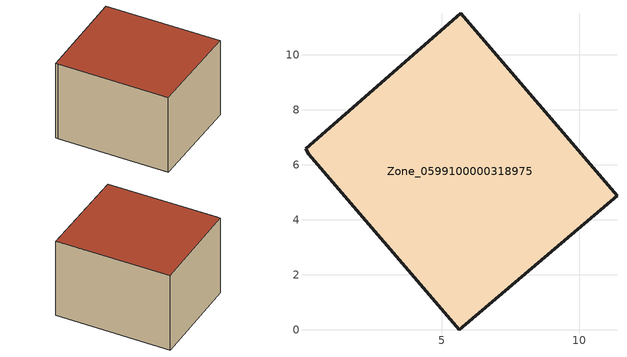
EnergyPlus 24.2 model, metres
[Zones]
Zone_0599100000318975
 floor ground (C_G): 5.62,0 0.15,6.38 0.03,6.58 5.68,11.51 11.37,4.87 z0
 wall outside (C_F): 5.62,0 11.37,4.87 5.68,11.51 0.03,6.58 0.15,6.38 5.62,0 z0:6.17
 roof outside (C_R): 0.15,6.38 5.62,0 11.37,4.87 5.68,11.51 0.03,6.58 z6.17
[BUILDING]
Pand.0599100000318975: North Axis=0; Terrain=City; Loads Convergence Tolerance Value=0.04; Temperature Convergence Tolerance Value=0.4; Solar Distribution=FullExterior; Maximum Number of Warmup Days=25; Minimum Number of Warmup Days=1
[Site:Location]
Rotterdam.The.Hague.AP_ZH_NLD Design_Conditions: Latitude=51.96; Longitude=4.45; Time Zone=1; Elevation=-4.5
[SITE:GROUNDTEMPERATURE:BUILDINGSURFACE]
18, 18, 18, 18, 18, 18, 18, 18, 18, 18, 18, 18
[MATERIAL] Thermal Absorptance=0.9; Solar Absorptance=0.7; Visible Absorptance=0.7
Name | Roughness | Thickness | Conductivity | Density | Specific Heat
G.TI.1992-2005 | MediumSmooth | 0.15 | 0.06 | 540 | 1210
F.TI.1992-2005 | Rough | 0.3 | 0.12 | 1920 | 840
R.TI.1992-2005 | MediumRough | 0.2 | 0.08 | 1500 | 1000
[CONSTRUCTION]
C_G: G.TI.1992-2005
C_F: F.TI.1992-2005
C_R: R.TI.1992-2005
[ZONE]
Zone_0599100000318975: Type=1; Multiplier=1; Ceiling Height=Autocalculate; Volume=Autocalculate; Floor Area=autocalculate; Part of Total Floor Area=Yes
[ZONEINFILTRATION:DESIGNFLOWRATE]
Infil_Zone_0599100000318975: Zone or ZoneList or Space or SpaceList=Zone_0599100000318975; Schedule=AlwaysOn; Design Flow Rate Calculation Method=Flow/Area; Flow Rate per Floor Area=0.0015; Constant Term Coefficient=1; Temperature Term Coefficient=0; Velocity Term Coefficient=0; Velocity Squared Term Coefficient=0
[HVACTEMPLATE:ZONE:IDEALLOADSAIRSYSTEM]
Zone_0599100000318975: Maximum Heating Supply Air Temperature=50; Minimum Cooling Supply Air Temperature=13; Maximum Heating Supply Air Humidity Ratio=0.0156; Minimum Cooling Supply Air Humidity Ratio=0.0077; Heating Limit=NoLimit; Cooling Limit=NoLimit; Dehumidification Control Type=ConstantSensibleHeatRatio; Cooling Sensible Heat Ratio=0.7; Dehumidification Setpoint=60; Humidification Control Type=None; Humidification Setpoint=30; Outdoor Air Method=None; Outdoor Air Flow Rate per Person=0.00944; Outdoor Air Flow Rate per Zone Floor Area=0; Outdoor Air Flow Rate per Zone=0; Demand Controlled Ventilation Type=None; Outdoor Air Economizer Type=NoEconomizer; Heat Recovery Type=None; Sensible Heat Recovery Effectiveness=0.7; Latent Heat Recovery Effectiveness=0.65
[ZONECONTROL:THERMOSTAT]
ThermostatControl_Zone_0599100000318975: Zone or ZoneList=Zone_0599100000318975; Control Type Schedule=DualSetpointControlType; Control 1=Thermostat_Zone_0599100000318975; Temperature Difference Between Cutout And Setpoint=0
[THERMOSTATSETPOINT:DUALSETPOINT]
Thermostat_Zone_0599100000318975: Heating Setpoint Temperature Schedule=HeatingSetpoint_Zone_0599100000318975; Cooling Setpoint Temperature Schedule=CoolingSetpoint_Zone_0599100000318975
[SCHEDULE:COMPACT]
HeatingSetpoint_Zone_0599100000318975: Through: 12/31, For: AllDays, Until: 24:00, 21
CoolingSetpoint_Zone_0599100000318975: Through: 12/31, For: AllDays, Until: 24:00, 24
DualSetpointControlType: Through: 12/31, For: AllDays, Until: 24:00, 4
AlwaysOn: Through: 12/31, For: AllDays, Until: 24:00, 1
